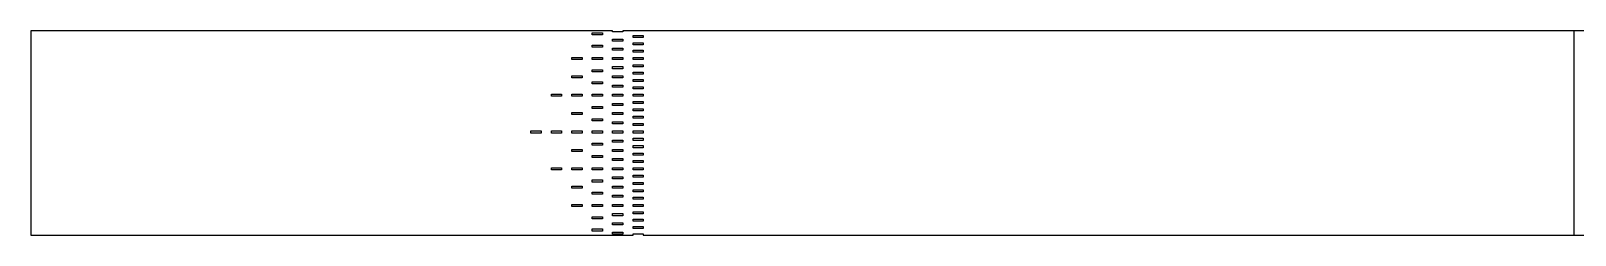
# Model space of a CAD drawing. Extents: x -38350 to 38650, y -35000 to 36000.
# Drawn here: x -7500 to 65, y -35000 to -34000 of the extents above; entities that cross this region are included whole.
import ezdxf

# ---------------------------------------------------------------- set-up
doc = ezdxf.new("R2010")
doc.units = 0
doc.header["$MEASUREMENT"] = 0
doc.layers.add('Layer1', color=10, linetype='Continuous')

msp = doc.modelspace()

# ---------------------------------------------------------------- linework, layer by layer
for p, q in [((-4650, -34000), (-7500, -34000)), ((-7500, -34000), (-7500, -35000)), ((-4750, -34020), (-4750, -34010)), ((-4750, -34010), (-4700, -34010)), ((-4700, -34020), (-4750, -34020)), ((-4700, -34010), (-4700, -34020)), ((-4650, -34005), (-4650, -34000)), ((-4600, -34005), (-4650, -34005)), ((-4650, -34050), (-4650, -34040)), ((-4650, -34040), (-4600, -34040)), ((7500, -34000), (-4600, -34000)), ((-4600, -34000), (-4600, -34005)), ((-4600, -34040), (-4600, -34050)), ((-4550, -34032), (-4550, -34022)), ((-4550, -34022), (-4500, -34022)), ((-4500, -34032), (-4550, -34032)), ((-4500, -34022), (-4500, -34032)), ((-4750, -34080), (-4750, -34070)), ((-4750, -34070), (-4700, -34070)), ((-4700, -34080), (-4750, -34080)), ((-4700, -34070), (-4700, -34080)), ((-4600, -34050), (-4650, -34050)), ((-4650, -34095), (-4650, -34085)), ((-4650, -34085), (-4600, -34085)), ((-4600, -34095), (-4650, -34095)), ((-4600, -34085), (-4600, -34095)), ((-4550, -34068), (-4550, -34058)), ((-4550, -34058), (-4500, -34058)), ((-4500, -34068), (-4550, -34068)), ((-4550, -34104), (-4550, -34094)), ((-4550, -34094), (-4500, -34094)), ((-4500, -34104), (-4550, -34104)), ((-4500, -34058), (-4500, -34068)), ((-4500, -34094), (-4500, -34104)), ((-4850, -34140), (-4850, -34130)), ((-4850, -34130), (-4800, -34130)), ((-4800, -34140), (-4850, -34140)), ((-4800, -34130), (-4800, -34140)), ((-4750, -34140), (-4750, -34130)), ((-4750, -34130), (-4700, -34130)), ((-4700, -34140), (-4750, -34140)), ((-4750, -34200), (-4750, -34190)), ((-4750, -34190), (-4700, -34190)), ((-4700, -34130), (-4700, -34140)), ((-4700, -34190), (-4700, -34200)), ((-4650, -34140), (-4650, -34130)), ((-4650, -34130), (-4600, -34130)), ((-4600, -34140), (-4650, -34140)), ((-4650, -34185), (-4650, -34175)), ((-4650, -34175), (-4600, -34175)), ((-4600, -34185), (-4650, -34185)), ((-4600, -34130), (-4600, -34140)), ((-4600, -34175), (-4600, -34185)), ((-4550, -34140), (-4550, -34130)), ((-4550, -34130), (-4500, -34130)), ((-4500, -34140), (-4550, -34140)), ((-4550, -34176), (-4550, -34166)), ((-4550, -34166), (-4500, -34166)), ((-4500, -34176), (-4550, -34176)), ((-4500, -34130), (-4500, -34140)), ((-4500, -34166), (-4500, -34176)), ((-4850, -34230), (-4850, -34220)), ((-4850, -34220), (-4800, -34220)), ((-4800, -34230), (-4850, -34230)), ((-4800, -34220), (-4800, -34230)), ((-4700, -34200), (-4750, -34200)), ((-4750, -34260), (-4750, -34250)), ((-4750, -34250), (-4700, -34250)), ((-4700, -34260), (-4750, -34260)), ((-4700, -34250), (-4700, -34260)), ((-4650, -34230), (-4650, -34220)), ((-4650, -34220), (-4600, -34220)), ((-4600, -34230), (-4650, -34230)), ((-4650, -34275), (-4650, -34265)), ((-4650, -34265), (-4600, -34265)), ((-4600, -34220), (-4600, -34230)), ((-4600, -34265), (-4600, -34275)), ((-4550, -34212), (-4550, -34202)), ((-4550, -34202), (-4500, -34202)), ((-4500, -34212), (-4550, -34212)), ((-4550, -34248), (-4550, -34238)), ((-4550, -34238), (-4500, -34238)), ((-4500, -34248), (-4550, -34248)), ((-4500, -34202), (-4500, -34212)), ((-4500, -34238), (-4500, -34248)), ((-4950, -34320), (-4950, -34310)), ((-4950, -34310), (-4900, -34310)), ((-4900, -34320), (-4950, -34320)), ((-4900, -34310), (-4900, -34320)), ((-4850, -34320), (-4850, -34310)), ((-4850, -34310), (-4800, -34310)), ((-4800, -34320), (-4850, -34320)), ((-4800, -34310), (-4800, -34320)), ((-4750, -34320), (-4750, -34310)), ((-4750, -34310), (-4700, -34310)), ((-4700, -34320), (-4750, -34320)), ((-4700, -34310), (-4700, -34320)), ((-4600, -34275), (-4650, -34275)), ((-4650, -34320), (-4650, -34310)), ((-4650, -34310), (-4600, -34310)), ((-4600, -34320), (-4650, -34320)), ((-4600, -34310), (-4600, -34320)), ((-4550, -34284), (-4550, -34274)), ((-4550, -34274), (-4500, -34274)), ((-4500, -34284), (-4550, -34284)), ((-4550, -34320), (-4550, -34310)), ((-4550, -34310), (-4500, -34310)), ((-4500, -34320), (-4550, -34320)), ((-4500, -34274), (-4500, -34284)), ((-4500, -34310), (-4500, -34320)), ((-4850, -34410), (-4850, -34400)), ((-4850, -34400), (-4800, -34400)), ((-4800, -34410), (-4850, -34410)), ((-4800, -34400), (-4800, -34410)), ((-4750, -34380), (-4750, -34370)), ((-4750, -34370), (-4700, -34370)), ((-4700, -34380), (-4750, -34380)), ((-4700, -34370), (-4700, -34380)), ((-4650, -34365), (-4650, -34355)), ((-4650, -34355), (-4600, -34355)), ((-4600, -34365), (-4650, -34365)), ((-4650, -34410), (-4650, -34400)), ((-4650, -34400), (-4600, -34400)), ((-4600, -34410), (-4650, -34410)), ((-4600, -34355), (-4600, -34365)), ((-4600, -34400), (-4600, -34410)), ((-4550, -34356), (-4550, -34346)), ((-4550, -34346), (-4500, -34346)), ((-4500, -34356), (-4550, -34356)), ((-4550, -34392), (-4550, -34382)), ((-4550, -34382), (-4500, -34382)), ((-4500, -34392), (-4550, -34392)), ((-4550, -34428), (-4550, -34418)), ((-4550, -34418), (-4500, -34418)), ((-4500, -34346), (-4500, -34356)), ((-4500, -34382), (-4500, -34392)), ((-4500, -34418), (-4500, -34428)), ((-5050, -34500), (-5050, -34490)), ((-5050, -34490), (-5000, -34490)), ((-5000, -34490), (-5000, -34500)), ((-4950, -34500), (-4950, -34490)), ((-4950, -34490), (-4900, -34490)), ((-4900, -34490), (-4900, -34500)), ((-4850, -34500), (-4850, -34490)), ((-4850, -34490), (-4800, -34490)), ((-4800, -34490), (-4800, -34500)), ((-4750, -34440), (-4750, -34430)), ((-4750, -34430), (-4700, -34430)), ((-4700, -34440), (-4750, -34440)), ((-4750, -34500), (-4750, -34490)), ((-4750, -34490), (-4700, -34490)), ((-4700, -34430), (-4700, -34440)), ((-4700, -34490), (-4700, -34500)), ((-4650, -34455), (-4650, -34445)), ((-4650, -34445), (-4600, -34445)), ((-4600, -34455), (-4650, -34455)), ((-4650, -34500), (-4650, -34490)), ((-4650, -34490), (-4600, -34490)), ((-4600, -34445), (-4600, -34455)), ((-4600, -34490), (-4600, -34500)), ((-4500, -34428), (-4550, -34428)), ((-4550, -34464), (-4550, -34454)), ((-4550, -34454), (-4500, -34454)), ((-4500, -34464), (-4550, -34464)), ((-4550, -34500), (-4550, -34490)), ((-4550, -34490), (-4500, -34490)), ((-4500, -34454), (-4500, -34464)), ((-4500, -34490), (-4500, -34500)), ((-5000, -34500), (-5050, -34500)), ((-4900, -34500), (-4950, -34500)), ((-4800, -34500), (-4850, -34500)), ((-4700, -34500), (-4750, -34500)), ((-4750, -34560), (-4750, -34550)), ((-4750, -34550), (-4700, -34550)), ((-4700, -34560), (-4750, -34560)), ((-4700, -34550), (-4700, -34560)), ((-4600, -34500), (-4650, -34500)), ((-4650, -34545), (-4650, -34535)), ((-4650, -34535), (-4600, -34535)), ((-4600, -34545), (-4650, -34545)), ((-4600, -34535), (-4600, -34545)), ((-4500, -34500), (-4550, -34500)), ((-4550, -34536), (-4550, -34526)), ((-4550, -34526), (-4500, -34526)), ((-4500, -34536), (-4550, -34536)), ((-4550, -34572), (-4550, -34562)), ((-4550, -34562), (-4500, -34562)), ((-4500, -34572), (-4550, -34572)), ((-4500, -34526), (-4500, -34536)), ((-4500, -34562), (-4500, -34572)), ((-4850, -34590), (-4850, -34580)), ((-4850, -34580), (-4800, -34580)), ((-4800, -34590), (-4850, -34590)), ((-4800, -34580), (-4800, -34590)), ((-4750, -34620), (-4750, -34610)), ((-4750, -34610), (-4700, -34610)), ((-4700, -34620), (-4750, -34620)), ((-4700, -34610), (-4700, -34620)), ((-4650, -34590), (-4650, -34580)), ((-4650, -34580), (-4600, -34580)), ((-4600, -34590), (-4650, -34590)), ((-4650, -34635), (-4650, -34625)), ((-4650, -34625), (-4600, -34625)), ((-4600, -34635), (-4650, -34635)), ((-4600, -34580), (-4600, -34590)), ((-4600, -34625), (-4600, -34635)), ((-4550, -34608), (-4550, -34598)), ((-4550, -34598), (-4500, -34598)), ((-4500, -34608), (-4550, -34608)), ((-4550, -34644), (-4550, -34634)), ((-4550, -34634), (-4500, -34634)), ((-4500, -34644), (-4550, -34644)), ((-4500, -34598), (-4500, -34608)), ((-4500, -34634), (-4500, -34644)), ((-4950, -34680), (-4950, -34670)), ((-4950, -34670), (-4900, -34670)), ((-4900, -34680), (-4950, -34680)), ((-4900, -34670), (-4900, -34680)), ((-4850, -34680), (-4850, -34670)), ((-4850, -34670), (-4800, -34670)), ((-4800, -34680), (-4850, -34680)), ((-4800, -34670), (-4800, -34680)), ((-4750, -34680), (-4750, -34670)), ((-4750, -34670), (-4700, -34670)), ((-4700, -34680), (-4750, -34680)), ((-4700, -34670), (-4700, -34680)), ((-4650, -34680), (-4650, -34670)), ((-4650, -34670), (-4600, -34670)), ((-4600, -34680), (-4650, -34680)), ((-4650, -34725), (-4650, -34715)), ((-4650, -34715), (-4600, -34715)), ((-4600, -34670), (-4600, -34680)), ((-4600, -34715), (-4600, -34725)), ((-4550, -34680), (-4550, -34670)), ((-4550, -34670), (-4500, -34670)), ((-4500, -34680), (-4550, -34680)), ((-4550, -34716), (-4550, -34706)), ((-4550, -34706), (-4500, -34706)), ((-4500, -34716), (-4550, -34716)), ((-4500, -34670), (-4500, -34680)), ((-4500, -34706), (-4500, -34716)), ((-4850, -34770), (-4850, -34760)), ((-4850, -34760), (-4800, -34760)), ((-4800, -34770), (-4850, -34770)), ((-4800, -34760), (-4800, -34770)), ((-4750, -34740), (-4750, -34730)), ((-4750, -34730), (-4700, -34730)), ((-4700, -34740), (-4750, -34740)), ((-4750, -34800), (-4750, -34790)), ((-4750, -34790), (-4700, -34790)), ((-4700, -34730), (-4700, -34740)), ((-4700, -34790), (-4700, -34800)), ((-4600, -34725), (-4650, -34725)), ((-4650, -34770), (-4650, -34760)), ((-4650, -34760), (-4600, -34760)), ((-4600, -34770), (-4650, -34770)), ((-4600, -34760), (-4600, -34770)), ((-4550, -34752), (-4550, -34742)), ((-4550, -34742), (-4500, -34742)), ((-4500, -34752), (-4550, -34752)), ((-4550, -34788), (-4550, -34778)), ((-4550, -34778), (-4500, -34778)), ((-4500, -34788), (-4550, -34788)), ((-4500, -34742), (-4500, -34752)), ((-4500, -34778), (-4500, -34788)), ((-4850, -34860), (-4850, -34850)), ((-4850, -34850), (-4800, -34850)), ((-4800, -34860), (-4850, -34860)), ((-4800, -34850), (-4800, -34860)), ((-4700, -34800), (-4750, -34800)), ((-4750, -34860), (-4750, -34850)), ((-4750, -34850), (-4700, -34850)), ((-4700, -34860), (-4750, -34860)), ((-4700, -34850), (-4700, -34860)), ((-4650, -34815), (-4650, -34805)), ((-4650, -34805), (-4600, -34805)), ((-4600, -34815), (-4650, -34815)), ((-4650, -34860), (-4650, -34850)), ((-4650, -34850), (-4600, -34850)), ((-4600, -34860), (-4650, -34860)), ((-4600, -34805), (-4600, -34815)), ((-4600, -34850), (-4600, -34860)), ((-4550, -34824), (-4550, -34814)), ((-4550, -34814), (-4500, -34814)), ((-4500, -34824), (-4550, -34824)), ((-4550, -34860), (-4550, -34850)), ((-4550, -34850), (-4500, -34850)), ((-4500, -34860), (-4550, -34860)), ((-4500, -34814), (-4500, -34824)), ((-4500, -34850), (-4500, -34860)), ((-4750, -34920), (-4750, -34910)), ((-4750, -34910), (-4700, -34910)), ((-4700, -34920), (-4750, -34920)), ((-4700, -34910), (-4700, -34920)), ((-4650, -34905), (-4650, -34895)), ((-4650, -34895), (-4600, -34895)), ((-4600, -34905), (-4650, -34905)), ((-4650, -34950), (-4650, -34940)), ((-4650, -34940), (-4600, -34940)), ((-4600, -34950), (-4650, -34950)), ((-4600, -34895), (-4600, -34905)), ((-4600, -34940), (-4600, -34950)), ((-4550, -34896), (-4550, -34886)), ((-4550, -34886), (-4500, -34886)), ((-4500, -34896), (-4550, -34896)), ((-4550, -34932), (-4550, -34922)), ((-4550, -34922), (-4500, -34922)), ((-4500, -34932), (-4550, -34932)), ((-4500, -34886), (-4500, -34896)), ((-4500, -34922), (-4500, -34932)), ((-7500, -35000), (-4550, -35000)), ((-4750, -34980), (-4750, -34970)), ((-4750, -34970), (-4700, -34970)), ((-4700, -34980), (-4750, -34980)), ((-4700, -34970), (-4700, -34980)), ((-4650, -34995), (-4650, -34985)), ((-4650, -34985), (-4600, -34985)), ((-4600, -34995), (-4650, -34995)), ((-4600, -34985), (-4600, -34995)), ((-4550, -34968), (-4550, -34958)), ((-4550, -34958), (-4500, -34958)), ((-4500, -34968), (-4550, -34968)), ((-4550, -34994), (-4500, -34994)), ((-4550, -35000), (-4550, -34994)), ((-4500, -34958), (-4500, -34968)), ((-4500, -34994), (-4500, -35000)), ((-4500, -35000), (7500, -35000))]:
    msp.add_line(p, q)
at = {"layer": 'Layer1'}
for p, q in [((-4650, -34000), (-7500, -34000)), ((-7500, -34000), (-7500, -35000)), ((-4750, -34020), (-4750, -34010)), ((-4750, -34010), (-4700, -34010)), ((-4700, -34020), (-4750, -34020)), ((-4700, -34010), (-4700, -34020)), ((-4650, -34005), (-4650, -34000)), ((-4600, -34005), (-4650, -34005)), ((-4650, -34050), (-4650, -34040)), ((-4650, -34040), (-4600, -34040)), ((60, -34000), (-4600, -34000)), ((-4600, -34000), (-4600, -34005)), ((-4600, -34040), (-4600, -34050)), ((-4550, -34032), (-4550, -34022)), ((-4550, -34022), (-4500, -34022)), ((-4500, -34032), (-4550, -34032)), ((-4500, -34022), (-4500, -34032)), ((60, -35000), (60, -34000)), ((-4750, -34080), (-4750, -34070)), ((-4750, -34070), (-4700, -34070)), ((-4700, -34080), (-4750, -34080)), ((-4700, -34070), (-4700, -34080)), ((-4600, -34050), (-4650, -34050)), ((-4650, -34095), (-4650, -34085)), ((-4650, -34085), (-4600, -34085)), ((-4600, -34095), (-4650, -34095)), ((-4600, -34085), (-4600, -34095)), ((-4550, -34068), (-4550, -34058)), ((-4550, -34058), (-4500, -34058)), ((-4500, -34068), (-4550, -34068)), ((-4550, -34104), (-4550, -34094)), ((-4550, -34094), (-4500, -34094)), ((-4500, -34104), (-4550, -34104)), ((-4500, -34058), (-4500, -34068)), ((-4500, -34094), (-4500, -34104)), ((-4850, -34140), (-4850, -34130)), ((-4850, -34130), (-4800, -34130)), ((-4800, -34140), (-4850, -34140)), ((-4800, -34130), (-4800, -34140)), ((-4750, -34140), (-4750, -34130)), ((-4750, -34130), (-4700, -34130)), ((-4700, -34140), (-4750, -34140)), ((-4750, -34200), (-4750, -34190)), ((-4750, -34190), (-4700, -34190)), ((-4700, -34130), (-4700, -34140)), ((-4700, -34190), (-4700, -34200)), ((-4650, -34140), (-4650, -34130)), ((-4650, -34130), (-4600, -34130)), ((-4600, -34140), (-4650, -34140)), ((-4650, -34185), (-4650, -34175)), ((-4650, -34175), (-4600, -34175)), ((-4600, -34185), (-4650, -34185)), ((-4600, -34130), (-4600, -34140)), ((-4600, -34175), (-4600, -34185)), ((-4550, -34140), (-4550, -34130)), ((-4550, -34130), (-4500, -34130)), ((-4500, -34140), (-4550, -34140)), ((-4550, -34176), (-4550, -34166)), ((-4550, -34166), (-4500, -34166)), ((-4500, -34176), (-4550, -34176)), ((-4500, -34130), (-4500, -34140)), ((-4500, -34166), (-4500, -34176)), ((-4850, -34230), (-4850, -34220)), ((-4850, -34220), (-4800, -34220)), ((-4800, -34230), (-4850, -34230)), ((-4800, -34220), (-4800, -34230)), ((-4700, -34200), (-4750, -34200)), ((-4750, -34260), (-4750, -34250)), ((-4750, -34250), (-4700, -34250)), ((-4700, -34260), (-4750, -34260)), ((-4700, -34250), (-4700, -34260)), ((-4650, -34230), (-4650, -34220)), ((-4650, -34220), (-4600, -34220)), ((-4600, -34230), (-4650, -34230)), ((-4650, -34275), (-4650, -34265)), ((-4650, -34265), (-4600, -34265)), ((-4600, -34220), (-4600, -34230)), ((-4600, -34265), (-4600, -34275)), ((-4550, -34212), (-4550, -34202)), ((-4550, -34202), (-4500, -34202)), ((-4500, -34212), (-4550, -34212)), ((-4550, -34248), (-4550, -34238)), ((-4550, -34238), (-4500, -34238)), ((-4500, -34248), (-4550, -34248)), ((-4500, -34202), (-4500, -34212)), ((-4500, -34238), (-4500, -34248)), ((-4950, -34320), (-4950, -34310)), ((-4950, -34310), (-4900, -34310)), ((-4900, -34320), (-4950, -34320)), ((-4900, -34310), (-4900, -34320)), ((-4850, -34320), (-4850, -34310)), ((-4850, -34310), (-4800, -34310)), ((-4800, -34320), (-4850, -34320)), ((-4800, -34310), (-4800, -34320)), ((-4750, -34320), (-4750, -34310)), ((-4750, -34310), (-4700, -34310)), ((-4700, -34320), (-4750, -34320)), ((-4700, -34310), (-4700, -34320)), ((-4600, -34275), (-4650, -34275)), ((-4650, -34320), (-4650, -34310)), ((-4650, -34310), (-4600, -34310)), ((-4600, -34320), (-4650, -34320)), ((-4600, -34310), (-4600, -34320)), ((-4550, -34284), (-4550, -34274)), ((-4550, -34274), (-4500, -34274)), ((-4500, -34284), (-4550, -34284)), ((-4550, -34320), (-4550, -34310)), ((-4550, -34310), (-4500, -34310)), ((-4500, -34320), (-4550, -34320)), ((-4500, -34274), (-4500, -34284)), ((-4500, -34310), (-4500, -34320)), ((-4850, -34410), (-4850, -34400)), ((-4850, -34400), (-4800, -34400)), ((-4800, -34410), (-4850, -34410)), ((-4800, -34400), (-4800, -34410)), ((-4750, -34380), (-4750, -34370)), ((-4750, -34370), (-4700, -34370)), ((-4700, -34380), (-4750, -34380)), ((-4700, -34370), (-4700, -34380)), ((-4650, -34365), (-4650, -34355)), ((-4650, -34355), (-4600, -34355)), ((-4600, -34365), (-4650, -34365)), ((-4650, -34410), (-4650, -34400)), ((-4650, -34400), (-4600, -34400)), ((-4600, -34410), (-4650, -34410)), ((-4600, -34355), (-4600, -34365)), ((-4600, -34400), (-4600, -34410)), ((-4550, -34356), (-4550, -34346)), ((-4550, -34346), (-4500, -34346)), ((-4500, -34356), (-4550, -34356)), ((-4550, -34392), (-4550, -34382)), ((-4550, -34382), (-4500, -34382)), ((-4500, -34392), (-4550, -34392)), ((-4550, -34428), (-4550, -34418)), ((-4550, -34418), (-4500, -34418)), ((-4500, -34346), (-4500, -34356)), ((-4500, -34382), (-4500, -34392)), ((-4500, -34418), (-4500, -34428)), ((-5050, -34500), (-5050, -34490)), ((-5050, -34490), (-5000, -34490)), ((-5000, -34490), (-5000, -34500)), ((-4950, -34500), (-4950, -34490)), ((-4950, -34490), (-4900, -34490)), ((-4900, -34490), (-4900, -34500)), ((-4850, -34500), (-4850, -34490)), ((-4850, -34490), (-4800, -34490)), ((-4800, -34490), (-4800, -34500)), ((-4750, -34440), (-4750, -34430)), ((-4750, -34430), (-4700, -34430)), ((-4700, -34440), (-4750, -34440)), ((-4750, -34500), (-4750, -34490)), ((-4750, -34490), (-4700, -34490)), ((-4700, -34430), (-4700, -34440)), ((-4700, -34490), (-4700, -34500)), ((-4650, -34455), (-4650, -34445)), ((-4650, -34445), (-4600, -34445)), ((-4600, -34455), (-4650, -34455)), ((-4650, -34500), (-4650, -34490)), ((-4650, -34490), (-4600, -34490)), ((-4600, -34445), (-4600, -34455)), ((-4600, -34490), (-4600, -34500)), ((-4500, -34428), (-4550, -34428)), ((-4550, -34464), (-4550, -34454)), ((-4550, -34454), (-4500, -34454)), ((-4500, -34464), (-4550, -34464)), ((-4550, -34500), (-4550, -34490)), ((-4550, -34490), (-4500, -34490)), ((-4500, -34454), (-4500, -34464)), ((-4500, -34490), (-4500, -34500)), ((-5000, -34500), (-5050, -34500)), ((-4900, -34500), (-4950, -34500)), ((-4800, -34500), (-4850, -34500)), ((-4700, -34500), (-4750, -34500)), ((-4750, -34560), (-4750, -34550)), ((-4750, -34550), (-4700, -34550)), ((-4700, -34560), (-4750, -34560)), ((-4700, -34550), (-4700, -34560)), ((-4600, -34500), (-4650, -34500)), ((-4650, -34545), (-4650, -34535)), ((-4650, -34535), (-4600, -34535)), ((-4600, -34545), (-4650, -34545)), ((-4600, -34535), (-4600, -34545)), ((-4500, -34500), (-4550, -34500)), ((-4550, -34536), (-4550, -34526)), ((-4550, -34526), (-4500, -34526)), ((-4500, -34536), (-4550, -34536)), ((-4550, -34572), (-4550, -34562)), ((-4550, -34562), (-4500, -34562)), ((-4500, -34572), (-4550, -34572)), ((-4500, -34526), (-4500, -34536)), ((-4500, -34562), (-4500, -34572)), ((-4850, -34590), (-4850, -34580)), ((-4850, -34580), (-4800, -34580)), ((-4800, -34590), (-4850, -34590)), ((-4800, -34580), (-4800, -34590)), ((-4750, -34620), (-4750, -34610)), ((-4750, -34610), (-4700, -34610)), ((-4700, -34620), (-4750, -34620)), ((-4700, -34610), (-4700, -34620)), ((-4650, -34590), (-4650, -34580)), ((-4650, -34580), (-4600, -34580)), ((-4600, -34590), (-4650, -34590)), ((-4650, -34635), (-4650, -34625)), ((-4650, -34625), (-4600, -34625)), ((-4600, -34635), (-4650, -34635)), ((-4600, -34580), (-4600, -34590)), ((-4600, -34625), (-4600, -34635)), ((-4550, -34608), (-4550, -34598)), ((-4550, -34598), (-4500, -34598)), ((-4500, -34608), (-4550, -34608)), ((-4550, -34644), (-4550, -34634)), ((-4550, -34634), (-4500, -34634)), ((-4500, -34644), (-4550, -34644)), ((-4500, -34598), (-4500, -34608)), ((-4500, -34634), (-4500, -34644)), ((-4950, -34680), (-4950, -34670)), ((-4950, -34670), (-4900, -34670)), ((-4900, -34680), (-4950, -34680)), ((-4900, -34670), (-4900, -34680)), ((-4850, -34680), (-4850, -34670)), ((-4850, -34670), (-4800, -34670)), ((-4800, -34680), (-4850, -34680)), ((-4800, -34670), (-4800, -34680)), ((-4750, -34680), (-4750, -34670)), ((-4750, -34670), (-4700, -34670)), ((-4700, -34680), (-4750, -34680)), ((-4700, -34670), (-4700, -34680)), ((-4650, -34680), (-4650, -34670)), ((-4650, -34670), (-4600, -34670)), ((-4600, -34680), (-4650, -34680)), ((-4650, -34725), (-4650, -34715)), ((-4650, -34715), (-4600, -34715)), ((-4600, -34670), (-4600, -34680)), ((-4600, -34715), (-4600, -34725)), ((-4550, -34680), (-4550, -34670)), ((-4550, -34670), (-4500, -34670)), ((-4500, -34680), (-4550, -34680)), ((-4550, -34716), (-4550, -34706)), ((-4550, -34706), (-4500, -34706)), ((-4500, -34716), (-4550, -34716)), ((-4500, -34670), (-4500, -34680)), ((-4500, -34706), (-4500, -34716)), ((-4850, -34770), (-4850, -34760)), ((-4850, -34760), (-4800, -34760)), ((-4800, -34770), (-4850, -34770)), ((-4800, -34760), (-4800, -34770)), ((-4750, -34740), (-4750, -34730)), ((-4750, -34730), (-4700, -34730)), ((-4700, -34740), (-4750, -34740)), ((-4750, -34800), (-4750, -34790)), ((-4750, -34790), (-4700, -34790)), ((-4700, -34730), (-4700, -34740)), ((-4700, -34790), (-4700, -34800)), ((-4600, -34725), (-4650, -34725)), ((-4650, -34770), (-4650, -34760)), ((-4650, -34760), (-4600, -34760)), ((-4600, -34770), (-4650, -34770)), ((-4600, -34760), (-4600, -34770)), ((-4550, -34752), (-4550, -34742)), ((-4550, -34742), (-4500, -34742)), ((-4500, -34752), (-4550, -34752)), ((-4550, -34788), (-4550, -34778)), ((-4550, -34778), (-4500, -34778)), ((-4500, -34788), (-4550, -34788)), ((-4500, -34742), (-4500, -34752)), ((-4500, -34778), (-4500, -34788)), ((-4850, -34860), (-4850, -34850)), ((-4850, -34850), (-4800, -34850)), ((-4800, -34860), (-4850, -34860)), ((-4800, -34850), (-4800, -34860)), ((-4700, -34800), (-4750, -34800)), ((-4750, -34860), (-4750, -34850)), ((-4750, -34850), (-4700, -34850)), ((-4700, -34860), (-4750, -34860)), ((-4700, -34850), (-4700, -34860)), ((-4650, -34815), (-4650, -34805)), ((-4650, -34805), (-4600, -34805)), ((-4600, -34815), (-4650, -34815)), ((-4650, -34860), (-4650, -34850)), ((-4650, -34850), (-4600, -34850)), ((-4600, -34860), (-4650, -34860)), ((-4600, -34805), (-4600, -34815)), ((-4600, -34850), (-4600, -34860)), ((-4550, -34824), (-4550, -34814)), ((-4550, -34814), (-4500, -34814)), ((-4500, -34824), (-4550, -34824)), ((-4550, -34860), (-4550, -34850)), ((-4550, -34850), (-4500, -34850)), ((-4500, -34860), (-4550, -34860)), ((-4500, -34814), (-4500, -34824)), ((-4500, -34850), (-4500, -34860)), ((-4750, -34920), (-4750, -34910)), ((-4750, -34910), (-4700, -34910)), ((-4700, -34920), (-4750, -34920)), ((-4700, -34910), (-4700, -34920)), ((-4650, -34905), (-4650, -34895)), ((-4650, -34895), (-4600, -34895)), ((-4600, -34905), (-4650, -34905)), ((-4650, -34950), (-4650, -34940)), ((-4650, -34940), (-4600, -34940)), ((-4600, -34950), (-4650, -34950)), ((-4600, -34895), (-4600, -34905)), ((-4600, -34940), (-4600, -34950)), ((-4550, -34896), (-4550, -34886)), ((-4550, -34886), (-4500, -34886)), ((-4500, -34896), (-4550, -34896)), ((-4550, -34932), (-4550, -34922)), ((-4550, -34922), (-4500, -34922)), ((-4500, -34932), (-4550, -34932)), ((-4500, -34886), (-4500, -34896)), ((-4500, -34922), (-4500, -34932)), ((-7500, -35000), (-4550, -35000)), ((-4750, -34980), (-4750, -34970)), ((-4750, -34970), (-4700, -34970)), ((-4700, -34980), (-4750, -34980)), ((-4700, -34970), (-4700, -34980)), ((-4650, -34995), (-4650, -34985)), ((-4650, -34985), (-4600, -34985)), ((-4600, -34995), (-4650, -34995)), ((-4600, -34985), (-4600, -34995)), ((-4550, -34968), (-4550, -34958)), ((-4550, -34958), (-4500, -34958)), ((-4500, -34968), (-4550, -34968)), ((-4550, -34994), (-4500, -34994)), ((-4550, -35000), (-4550, -34994)), ((-4500, -34958), (-4500, -34968)), ((-4500, -34994), (-4500, -35000)), ((-4500, -35000), (60, -35000))]:
    msp.add_line(p, q, dxfattribs=at)

doc.saveas('drawing.dxf')
